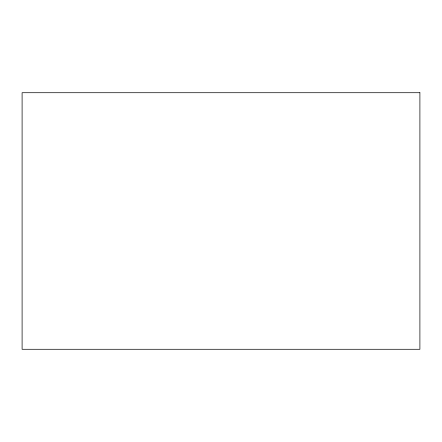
<?xml version="1.0" encoding="UTF-8"?>
<svg xmlns="http://www.w3.org/2000/svg" width="442" height="442" viewBox="0 0 442 442"><rect width="100%" height="100%" fill="white"/><g stroke="black" fill="none" stroke-linecap="round" stroke-linejoin="round"><path stroke-width="0.66" d="M419.9 92.715L22.1 92.715L22.1 349.285L419.9 349.285L419.9 92.715"/></g></svg>
